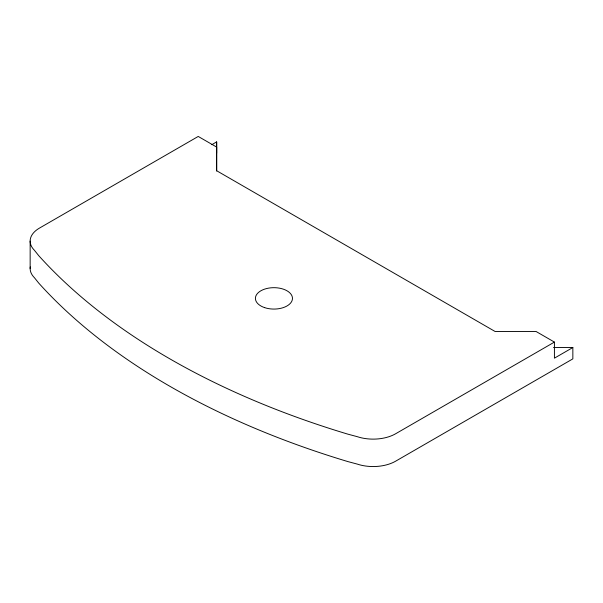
<?xml version="1.0" encoding="UTF-8"?>
<svg xmlns="http://www.w3.org/2000/svg" width="603" height="603" viewBox="0 0 603 603"><rect width="100%" height="100%" fill="white"/><g stroke="black" fill="none" stroke-linecap="round" stroke-linejoin="round"><path stroke-width="0.9" d="M30.15 268.516L30.15 241.094M216.658 171.011L216.658 141.878L211.849 144.66M554.421 342.089L395.658 433.745A31.823 18.369 0 0 1 357.255 436.67L347.863 434.152A726.773 419.598 0 0 1 38.765 255.702L34.416 250.275A31.823 18.369 0 0 1 39.466 228.1L198.229 136.444L216.658 147.087L216.65 170.732L495.033 331.454L535.992 331.446L554.421 342.089L554.421 358.167L572.85 347.524L572.85 358.875L395.658 461.174A31.823 18.369 0 0 1 357.255 464.091L347.863 461.581A726.773 419.598 0 0 1 38.765 283.131L34.416 277.704A31.823 18.369 0 0 1 30.271 266.925M553.501 347.524L572.85 347.524M216.658 141.878L216.658 153.23M264.672 307.643A18.535 10.703 0 0 0 292.47 298.379A18.535 10.703 0 0 0 264.672 289.108A18.535 10.703 0 0 0 264.672 307.643"/></g></svg>
